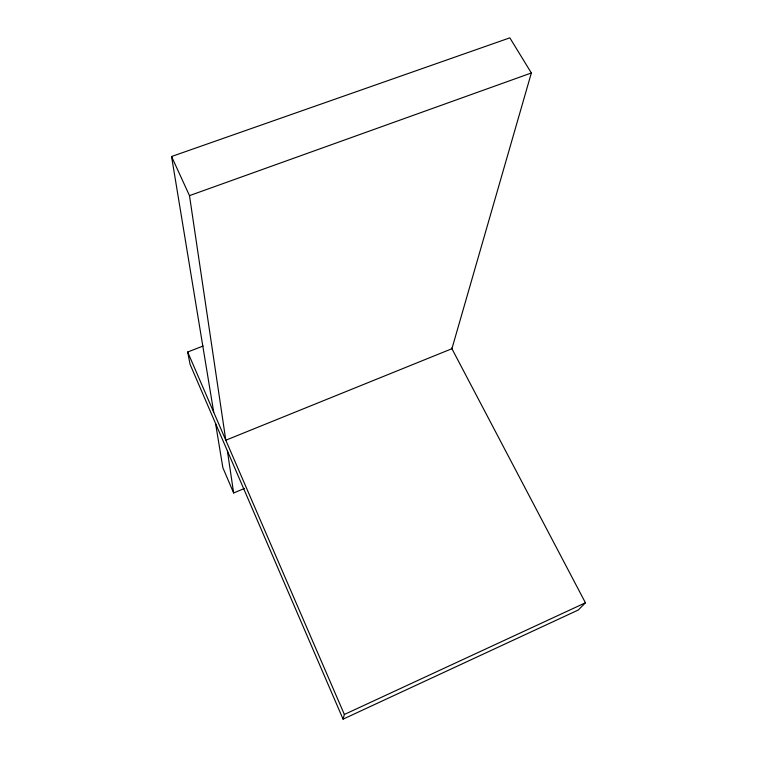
<?xml version="1.0" encoding="UTF-8"?>
<svg xmlns="http://www.w3.org/2000/svg" width="757" height="757" viewBox="0 0 757 757"><rect width="100%" height="100%" fill="white"/><g stroke="black" fill="none" stroke-linecap="round" stroke-linejoin="round"><path stroke-width="1.14" d="M451.56 348.031L585.435 602.79L578.32 609.991L343.072 719.15L344.359 714.476L187.67 352.005L203.094 346.044M531.357 72.975L451.92 348.712L225.804 440.214L189.487 195.637L171.565 156.51L509.839 37.85L531.357 72.975L189.487 195.637M344.359 714.476L585.435 602.79M215.575 423.504L222.87 467.75L233.639 492.958L244.549 488.435M343.072 719.15L190.083 364.382L187.67 352.005M171.565 156.51L213.72 412.262M227.393 450.907L233.639 492.958"/></g></svg>
